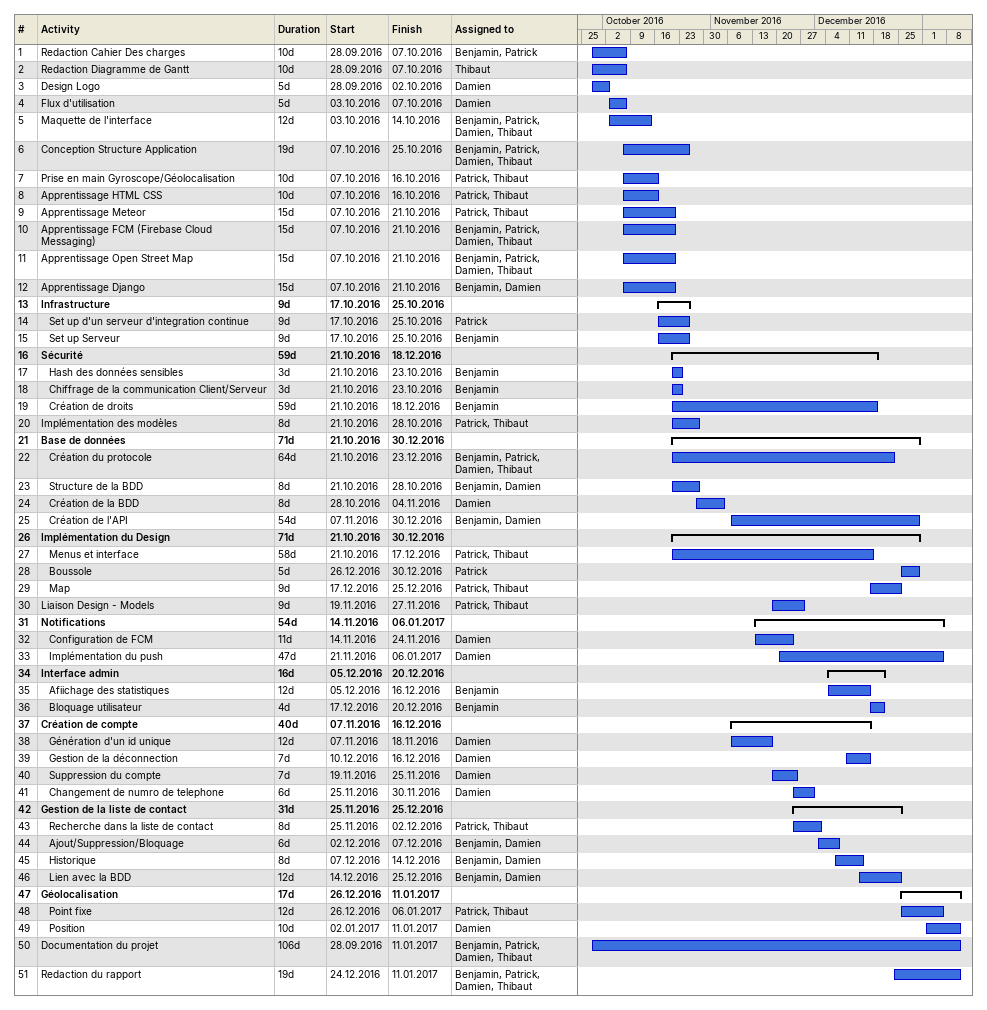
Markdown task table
| ID | Level | Task | Duration | Start | Finish | Resources |
|---|---|---|---|---|---|---|
| 1 | 1 | Redaction Cahier Des charges | 10d | 2016-09-28 | 2016-10-07 | Benjamin, Patrick |
| 2 | 1 | Redaction Diagramme de Gantt | 10d | 2016-09-28 | 2016-10-07 | Thibaut |
| 3 | 1 | Design Logo | 5d | 2016-09-28 | 2016-10-02 | Damien |
| 4 | 1 | Flux d'utilisation | 5d | 2016-10-03 | 2016-10-07 | Damien |
| 5 | 1 | Maquette de l'interface | 12d | 2016-10-03 | 2016-10-14 | Benjamin, Patrick, Damien, Thibaut |
| 6 | 1 | Conception Structure Application | 19d | 2016-10-07 | 2016-10-25 | Benjamin, Patrick, Damien, Thibaut |
| 7 | 1 | Prise en main Gyroscope/Géolocalisation | 10d | 2016-10-07 | 2016-10-16 | Patrick, Thibaut |
| 8 | 1 | Apprentissage HTML CSS | 10d | 2016-10-07 | 2016-10-16 | Patrick, Thibaut |
| 9 | 1 | Apprentissage Meteor | 15d | 2016-10-07 | 2016-10-21 | Patrick, Thibaut |
| 10 | 1 | Apprentissage FCM (Firebase Cloud Messaging) | 15d | 2016-10-07 | 2016-10-21 | Benjamin, Patrick, Damien, Thibaut |
| 11 | 1 | Apprentissage Open Street Map | 15d | 2016-10-07 | 2016-10-21 | Benjamin, Patrick, Damien, Thibaut |
| 12 | 1 | Apprentissage Django | 15d | 2016-10-07 | 2016-10-21 | Benjamin, Damien |
| 13 | 1 | **Infrastructure** | 9d | 2016-10-17 | 2016-10-25 |  |
| 14 | 2 | Set up d'un serveur d'integration continue | 9d | 2016-10-17 | 2016-10-25 | Patrick |
| 15 | 2 | Set up Serveur | 9d | 2016-10-17 | 2016-10-25 | Benjamin |
| 16 | 1 | **Sécurité** | 59d | 2016-10-21 | 2016-12-18 |  |
| 17 | 2 | Hash des données sensibles | 3d | 2016-10-21 | 2016-10-23 | Benjamin |
| 18 | 2 | Chiffrage de la communication Client/Serveur | 3d | 2016-10-21 | 2016-10-23 | Benjamin |
| 19 | 2 | Création de droits | 59d | 2016-10-21 | 2016-12-18 | Benjamin |
| 20 | 1 | Implémentation des modèles | 8d | 2016-10-21 | 2016-10-28 | Patrick, Thibaut |
| 21 | 1 | **Base de données** | 71d | 2016-10-21 | 2016-12-30 |  |
| 22 | 2 | Création du protocole | 64d | 2016-10-21 | 2016-12-23 | Benjamin, Patrick, Damien, Thibaut |
| 23 | 2 | Structure de la BDD | 8d | 2016-10-21 | 2016-10-28 | Benjamin, Damien |
| 24 | 2 | Création de la BDD | 8d | 2016-10-28 | 2016-11-04 | Damien |
| 25 | 2 | Création de l'API | 54d | 2016-11-07 | 2016-12-30 | Benjamin, Damien |
| 26 | 1 | **Implémentation du Design** | 71d | 2016-10-21 | 2016-12-30 |  |
| 27 | 2 | Menus et interface | 58d | 2016-10-21 | 2016-12-17 | Patrick, Thibaut |
| 28 | 2 | Boussole | 5d | 2016-12-26 | 2016-12-30 | Patrick |
| 29 | 2 | Map | 9d | 2016-12-17 | 2016-12-25 | Patrick, Thibaut |
| 30 | 1 | Liaison Design - Models | 9d | 2016-11-19 | 2016-11-27 | Patrick, Thibaut |
| 31 | 1 | **Notifications** | 54d | 2016-11-14 | 2017-01-06 |  |
| 32 | 2 | Configuration de FCM | 11d | 2016-11-14 | 2016-11-24 | Damien |
| 33 | 2 | Implémentation du push | 47d | 2016-11-21 | 2017-01-06 | Damien |
| 34 | 1 | **Interface admin** | 16d | 2016-12-05 | 2016-12-20 |  |
| 35 | 2 | Afiichage des statistiques | 12d | 2016-12-05 | 2016-12-16 | Benjamin |
| 36 | 2 | Bloquage utilisateur | 4d | 2016-12-17 | 2016-12-20 | Benjamin |
| 37 | 1 | **Création de compte** | 40d | 2016-11-07 | 2016-12-16 |  |
| 38 | 2 | Génération d'un id unique | 12d | 2016-11-07 | 2016-11-18 | Damien |
| 39 | 2 | Gestion de la déconnection | 7d | 2016-12-10 | 2016-12-16 | Damien |
| 40 | 2 | Suppression du compte | 7d | 2016-11-19 | 2016-11-25 | Damien |
| 41 | 2 | Changement de numro de telephone | 6d | 2016-11-25 | 2016-11-30 | Damien |
| 42 | 1 | **Gestion de la liste de contact** | 31d | 2016-11-25 | 2016-12-25 |  |
| 43 | 2 | Recherche dans la liste de contact | 8d | 2016-11-25 | 2016-12-02 | Patrick, Thibaut |
| 44 | 2 | Ajout/Suppression/Bloquage | 6d | 2016-12-02 | 2016-12-07 | Benjamin, Damien |
| 45 | 2 | Historique | 8d | 2016-12-07 | 2016-12-14 | Benjamin, Damien |
| 46 | 2 | Lien avec la BDD | 12d | 2016-12-14 | 2016-12-25 | Benjamin, Damien |
| 47 | 1 | **Géolocalisation** | 17d | 2016-12-26 | 2017-01-11 |  |
| 48 | 2 | Point fixe | 12d | 2016-12-26 | 2017-01-06 | Patrick, Thibaut |
| 49 | 2 | Position | 10d | 2017-01-02 | 2017-01-11 | Damien |
| 50 | 1 | Documentation du projet | 106d | 2016-09-28 | 2017-01-11 | Benjamin, Patrick, Damien, Thibaut |
| 51 | 1 | Redaction du rapport | 19d | 2016-12-24 | 2017-01-11 | Benjamin, Patrick, Damien, Thibaut |
